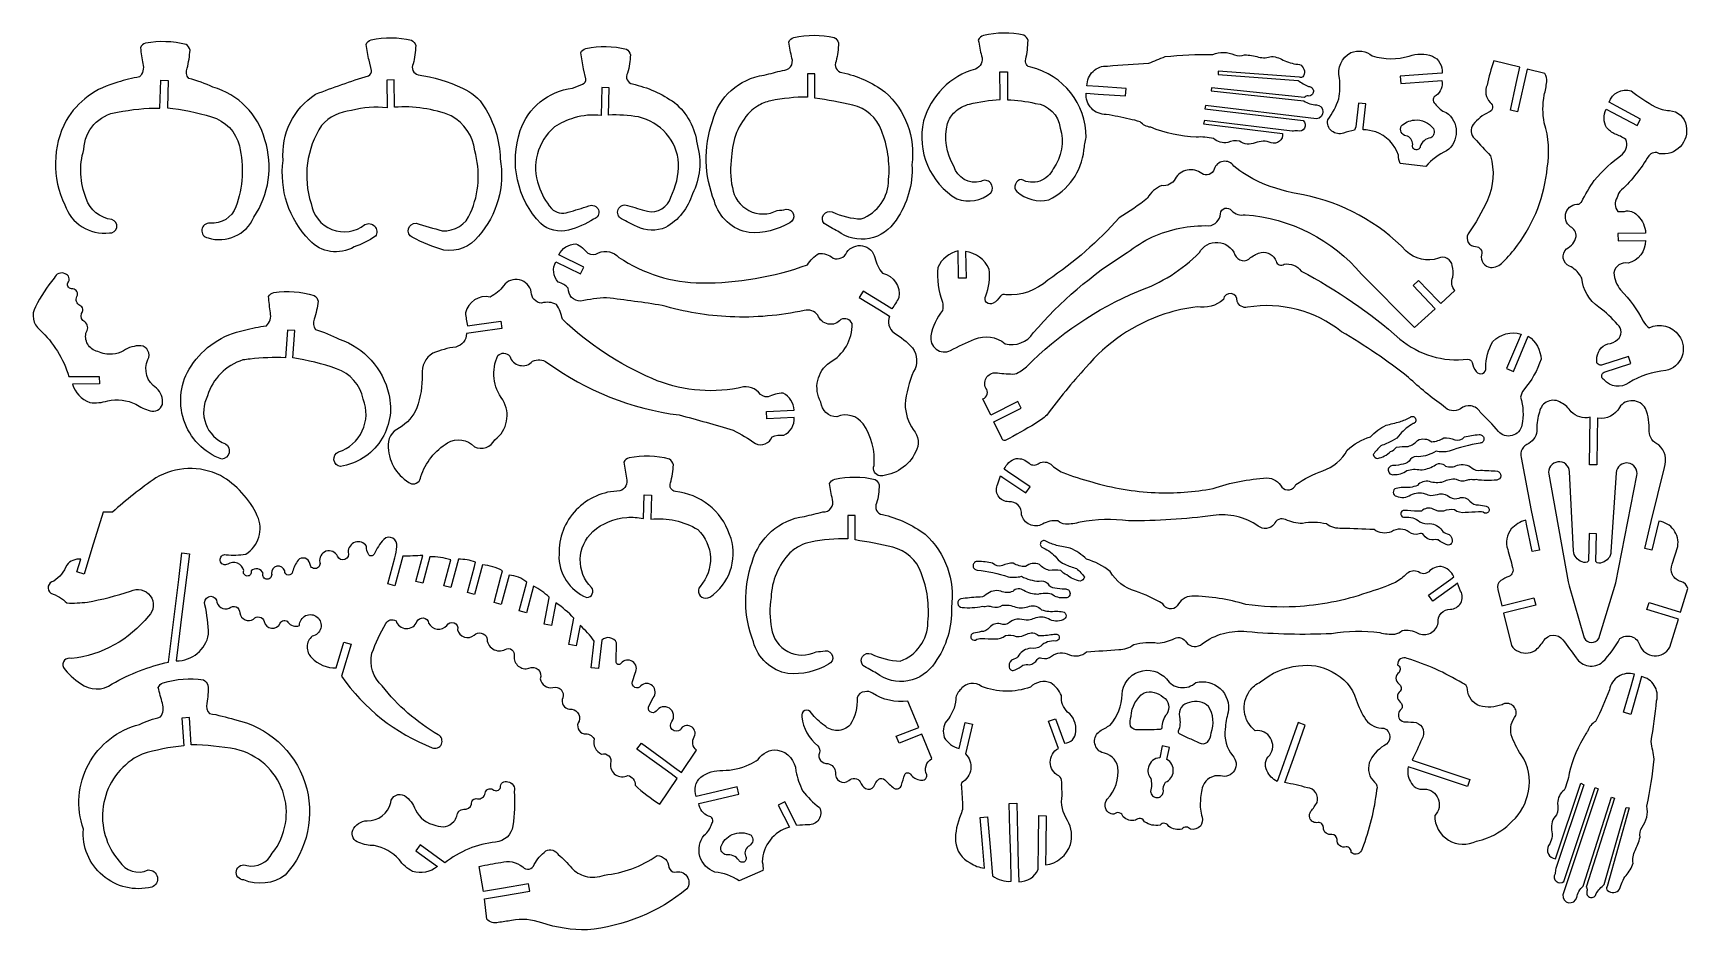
# Model space of a CAD drawing. Extents: x 0 to 337, y 0 to 183.
import ezdxf

# ---------------------------------------------------------------- set-up
doc = ezdxf.new("R2010")
doc.units = 0
doc.layers.add('WHITE', color=1, linetype='CONTINUOUS')

msp = doc.modelspace()

# ---------------------------------------------------------------- linework, layer by layer
at = {"layer": 'WHITE'}
for points in [[(138.92, 148.55, -0.17853), (138.51, 164.79, -0.304514), (149.07, 174.24, 0.004784), (152.81, 175.2, 0.250641), (154.45, 175.95, 0.250641), (154.73, 177.73, -0.012491), (154.09, 180.98, -0.232516), (155.14, 181.9, -0.110263), (163.37, 181.94, -0.187584), (164.23, 180.83, -0.053848), (163.75, 177.08, 0.248479), (163.73, 175.62, 0.248479), (164.93, 174.79, -0.102648), (173.71, 170.84, -0.249105), (179.2, 155.98, -0.169881), (175.96, 144.7, -0.210347), (170.52, 140.94, -0.210347), (164.08, 142.41, -0.006493), (161.32, 143.99, -0.347967), (161.21, 145.82, -0.347967), (162.96, 146.35, 0.098077), (168.88, 144.92, 0.314106), (174.45, 152.96, 0.119114), (172.98, 162.97, 0.252359), (167.14, 168.13, 0.022217), (159.42, 169.53), (159.42, 174.52), (157.91, 174.52), (157.91, 169.78, 0.047114), (150.4, 169.02, 0.083304), (147.71, 167.93, 0.054975), (146.19, 166.76, 0.185734), (142.44, 157.6, 0.092432), (142.59, 151.34, 0.242266), (145.96, 146.64, 0.242266), (151.75, 146.66, 0.030838), (153.55, 146.89, -0.368404), (155.08, 145.84, -0.368404), (154.29, 144.16, -0.153555), (146.03, 142.15, -0.293142), (138.92, 148.55)], [(188.35, 149.01, 0.273702), (195.27, 150.28, 0.367008), (195.24, 152.27, 0.367008), (193.27, 152.57, -0.40619), (187.75, 155.67, -0.198913), (186.44, 164.39, -0.112909), (187.96, 166.72, -0.13873), (190.95, 168.33, -0.047935), (197.18, 169.25), (197.18, 170.05), (197.16, 174.91), (198.67, 174.92), (198.69, 169.99), (198.69, 169.2, -0.052813), (204.35, 168.49, -0.345876), (209.46, 163.46, -0.235773), (207.99, 155.17, -0.21026), (205.26, 152.65, -0.21026), (201.56, 152.95, 0.2923), (200.29, 152.04, 0.2923), (200.58, 150.5, 0.237086), (207.14, 148.82, 0.258711), (214.27, 158.97, -0.023501), (214.72, 161.55, 0.347545), (203.47, 175.84, -0.225506), (202.54, 176.43, -0.225506), (202.41, 177.53, 0.053945), (202.88, 181.28, 0.188085), (202.01, 182.39, 0.110209), (193.79, 182.32, 0.232877), (192.74, 181.39, 0.012476), (193.39, 178.15, -0.41384), (192.16, 175.49, 0.259961), (181.59, 164.9, 0.325337), (188.35, 149.01)], [(6.46, 147.82, 0.35381), (15.55, 142.08, 0.390014), (17.06, 143.2, 0.390014), (16.06, 144.8, -0.292328), (10.82, 149.08, -0.172337), (10.36, 159.09, -0.364749), (17.23, 166.71, -0.045951), (25.87, 167.54), (26.05, 173.2), (27.56, 173.16), (27.38, 167.59, -0.043547), (36.39, 165.77, -0.26682), (42.08, 159.81, -0.145723), (41.34, 147.4, -0.338045), (36.08, 144.04, 0.409242), (34.41, 142.75, 0.409242), (35.67, 141.07, 0.382356), (45.03, 145.28, 0.22598), (47.28, 161.05, 0.259609), (36.68, 171.82, 0.037355), (31.73, 173.57, -0.277533), (31.4, 175.63, 0.053896), (32, 179.36, 0.187251), (31.18, 180.49, 0.1103), (22.95, 180.73, 0.231976), (21.88, 179.84, 0.012479), (22.4, 176.58, -0.256454), (21.7, 173.87, 0.039751), (17.31, 172.78, 0.200575), (6.73, 165, 0.237695), (6.46, 147.82)], [(56.37, 140.58, -0.23108), (50.99, 156.87, -0.274371), (57.6, 170.36, -0.015923), (68.37, 174.13, 0.289087), (69.02, 175.22), (68.51, 177.26, -0.012479), (67.89, 180.5, -0.233549), (68.95, 181.42, -0.110232), (77.18, 181.39, -0.187223), (78.02, 180.28, -0.053913), (77.51, 176.53, 0.246285), (77.45, 175.16, 0.246285), (78.54, 174.33, -0.072831), (87.54, 171.57, -0.16033), (92.01, 167.77, -0.135699), (95.25, 157.21, -0.226638), (90.83, 141.41, -0.270351), (83.78, 138.55, -0.042531), (77.32, 141.18, -0.354449), (76.55, 142.92, -0.354449), (78.09, 144.04, 0.012403), (83.44, 142.53, 0.335113), (89.2, 146.17, 0.174847), (90.07, 158.84, 0.243721), (85.26, 165.96, 0.111151), (73.7, 167.7), (73.64, 173.27), (72.13, 173.25), (72.19, 167.59, 0.091667), (64.95, 167.02, 0.200075), (58.81, 163.95, 0.227899), (56.69, 148.1, 0.267399), (60.93, 142.78, 0.267399), (67.66, 143.78, -0.346032), (69.67, 143.43, -0.346032), (69.8, 141.4, -0.061612), (65.46, 139.23, -0.35297), (56.37, 140.58)], [(103.5, 143.99, -0.27983), (99.34, 162.93, -0.290953), (109.99, 171.56, 0.007674), (112.06, 172.4, 0.288028), (112.72, 173.47), (112.23, 175.53, -0.012467), (111.67, 178.78, -0.23288), (112.74, 179.69, -0.110255), (120.97, 179.53, -0.187746), (121.8, 178.4, -0.053803), (121.23, 174.67, 0.246664), (121.14, 173.29, 0.246664), (122.22, 172.44, -0.102587), (130.78, 168.64, -0.195091), (135.38, 160.14, -0.192871), (134.44, 150.04, -0.196496), (128.96, 143.19, -0.214949), (123.13, 143.36, -0.011558), (120, 144.95, -0.391569), (119.32, 146.87, -0.391569), (121.18, 147.7, 0.006932), (125.25, 146.5, 0.39868), (130.03, 149.39, 0.119766), (131.63, 156.23, 0.333385), (123.43, 165.71, 0.05241), (117.35, 166.1), (117.49, 171.67), (115.98, 171.7), (115.84, 166.04, 0.095314), (110.33, 165.53, 0.075711), (106.32, 163.67, 0.31287), (103.11, 151.7, 0.099255), (105.68, 147.05, 0.290822), (109.14, 146.31, 0.009022), (113.29, 147.57, -0.210826), (114.45, 147.61, -0.210826), (115.26, 146.78, -0.210826), (115.2, 145.63, -0.210826), (114.3, 144.89, -0.083882), (109.19, 142.67, -0.252923), (103.5, 143.99)], [(214.72, 170.58), (217.2, 170.39), (222.76, 169.99), (222.87, 171.49), (217.23, 171.9), (214.9, 172.08, -0.208062), (216.13, 175, -0.208062), (219.1, 176.09, -0.011124), (227.48, 176.69, 0.007122), (230.82, 178.02, -0.025994), (240.53, 178.47, -0.206662), (244.97, 178.38, 0.177814), (247.04, 178.38, -0.067945), (249.87, 177.93, 0.15663), (252.53, 178.06, -0.106365), (255.23, 177.15, 0.085847), (258.25, 176.42, -0.214575), (259.15, 175.44, -0.214575), (259.02, 174.11, -0.21017), (258.67, 173.78, -0.21017), (258.2, 173.82), (241.64, 175.03), (241.64, 174.36), (257.93, 173.17, 0.064062), (260.07, 171.93, -0.207597), (260.79, 171.64, -0.207597), (261.07, 170.91, -0.207597), (260.73, 170.21, -0.207597), (259.98, 169.99, 0.274025), (259.24, 169.68), (240.29, 171.68), (240.2, 171.01), (259.14, 169.01, 0.163681), (261.67, 168.21, -0.390929), (263.02, 166.79, -0.390929), (261.71, 165.34), (239.06, 168.05), (238.96, 167.37), (259.01, 164.98, -0.361386), (259.27, 163.44, -0.361386), (257.81, 162.9, 0.005532), (256.74, 162.82), (238.88, 164.97), (238.69, 164.32), (254.8, 162.36, -0.258062), (254.14, 160.76, -0.258062), (252.44, 160.46, 0.207417), (249.19, 160.41, -0.244582), (245.99, 160.77, 0.148887), (243.6, 160.51, -0.234633), (240.72, 161.3, 0.073832), (237.17, 161.61, -0.089202), (227.9, 163.61, -0.186873), (225.73, 164.75, 0.0082), (223.57, 165.29, 0.017895), (218.83, 166.22, -0.212357), (215.8, 167.48, -0.212357), (214.72, 170.58)], [(263.98, 165.13, 0.07461), (266.26, 169.41, 0.066556), (266.41, 173.63, -0.351848), (268.72, 178.83, -0.277454), (273.05, 178.18, 0.151262), (280.61, 178.14, -0.167894), (285.32, 178.14, -0.304928), (287.35, 174.66), (284.34, 174.44), (278.78, 174.05), (278.89, 172.55), (284.54, 172.95), (287.26, 173.13, -0.275329), (286.12, 170.08, 0.295007), (285.49, 169.31, 0.295007), (285.93, 168.42, 0.171924), (288.15, 166.63, -0.241315), (290.2, 162.74, -0.241315), (288.24, 158.8, 0.121785), (284.02, 155.64), (278.76, 156.22, -0.077048), (278.39, 157.95, 0.231288), (273.77, 162.66, 0.087618), (271.2, 163.09), (271.24, 163.49), (271.74, 168.4), (270.24, 168.55), (269.74, 163.73), (269.45, 163, 0.017546), (267.21, 162.44, -0.269594), (264.81, 162.85, -0.269594), (263.98, 165.13)], [(292.6, 141.86, 0.264854), (292.65, 140.15, 0.264854), (294.14, 139.32, -0.232952), (295.17, 138.74, -0.232952), (295.34, 137.58, 0.202535), (295.71, 135.92, 0.202535), (297.15, 135.04, 0.236169), (299.7, 136.11, 0.036283), (302.67, 139.55, 0.137534), (308.76, 155.37, 0.117858), (308.15, 164.51, -0.099363), (308.15, 170.15, 0.008772), (308.69, 172.89, 0.096573), (308.29, 174.58), (304.63, 175.48), (302.71, 166.78), (301.24, 167.11), (302.44, 172.55), (303.16, 175.84), (297.87, 177.16, 0.028991), (296.48, 172.23, 0.297523), (297.08, 168.68, -0.304086), (297.62, 167.59, -0.304086), (296.82, 166.68, 0.112892), (293.66, 164.2, 0.395597), (293.94, 161.33, 0.009327), (297.15, 157.81, -0.180272), (296.55, 148.77, -0.051273), (292.6, 141.86)], [(320.33, 112.14, -0.294951), (319.86, 112.93, -0.294951), (320.39, 113.7), (325.78, 115.43), (325.32, 116.87), (320.02, 115.16, -0.303118), (319.11, 115.29, -0.303118), (318.89, 116.17, -0.351125), (321.13, 119.46, 0.152021), (323.08, 120.32, 0.22029), (323.8, 121.86, 0.22029), (323.08, 123.4, 0.063943), (319.3, 126.91, -0.220377), (315.78, 132.85, 0.025728), (315.53, 133.31, 0.154114), (313.28, 135.3, -0.255974), (312.02, 136.9, -0.255974), (312.69, 138.83, 0.222861), (314.65, 141.32, 0.299001), (313.48, 143.35, -0.335291), (312.6, 146.3, -0.335291), (315.19, 147.95, 0.086541), (315.73, 148.37, -0.034866), (318.31, 152.78, -0.05262), (324.1, 158.15, 0.327398), (324.77, 161.12, 0.085455), (322.58, 162.23, -0.115435), (320.85, 163.55, -0.255487), (320.77, 167.31), (322.08, 166.61), (327.09, 163.96), (327.79, 165.3), (322.87, 167.9), (321.35, 168.7, -0.404133), (325.86, 171.01, 0.027667), (330.76, 167.78, 0.09891), (333.66, 167.01, -0.358594), (337.08, 163.9, -0.246369), (335.86, 159.65, -0.246369), (331.67, 158.23, 0.386272), (329.44, 157.77, -0.066703), (323.91, 150.83, 0.181548), (322.99, 149.28, 0.330997), (323.15, 146.46, 0.094887), (324.92, 146.55, -0.265526), (327.26, 145.48, -0.189491), (328.82, 142.06), (323.16, 141.95), (323.19, 140.44), (328.76, 140.55, -0.353813), (325.23, 135.9, 0.203461), (323.37, 135.55, 0.203461), (322.34, 133.96, 0.150615), (323.72, 130.45, -0.079422), (328.29, 124.07, 0.101019), (329.53, 122.75, -0.362898), (335.61, 121.16, -0.254343), (336.2, 116.85, -0.254343), (332.9, 114.01, 0.10856), (325.37, 111.55, -0.403503), (320.33, 112.14)], [(279.93, 161.87, -0.232224), (278.97, 162.62, -0.232224), (278.97, 163.83, -0.174712), (281.66, 165.09, -0.258158), (285.53, 163.38, -0.395395), (285, 161.45, 0.301955), (282.86, 159.67, -0.209715), (282.49, 159.14, -0.209715), (281.85, 159.05, -0.209715), (281.35, 159.46, -0.209715), (281.32, 160.11, 0.355014), (279.93, 161.87)], [(183.07, 121.1, 0.284537), (184.15, 118.37, 0.284537), (187.07, 118.12, -0.024901), (191.95, 120.41, -0.283979), (198.19, 119.49, 0.32757), (203.94, 121.68, -0.077181), (223.07, 138.06, -0.059866), (228.28, 141.25, -0.115424), (239.71, 143.55, 0.387466), (242.11, 146, -0.318487), (243.02, 147.11, -0.318487), (244.37, 146.62, 0.245268), (247.16, 145.78, -0.201327), (270.89, 133.67), (281.65, 122.78), (285.93, 126.63), (281.43, 131.33), (282.52, 132.38), (286.44, 128.29), (287.02, 127.68), (289.94, 130.35, -0.305365), (289.49, 133.08, 0.127207), (289.39, 135.41, 0.241854), (288.36, 136.88, 0.241854), (286.57, 136.9, -0.283917), (280.01, 138.39, 0.151995), (259.08, 149.82, -0.05926), (250.07, 152.42, -0.065379), (244.85, 155.7, 0.287545), (242.64, 156.66, 0.287545), (240.82, 155.09, -0.238576), (239.79, 154, -0.238576), (238.3, 154.19, 0.218824), (235.35, 154.89, 0.218824), (232.89, 153.11, -0.31814), (230.13, 151.74, 0.170531), (227.26, 149.19, -0.037406), (221.47, 145.17, -0.064852), (206.91, 132.47, -0.208807), (198.35, 129.46, 0.338755), (197.25, 129.16, -0.135963), (195.78, 127.79, -0.357941), (194.43, 127.89, -0.357941), (194.27, 129.24, 0.127198), (194.92, 134.7, 0.26899), (190.12, 138.28), (190.23, 132.86), (188.72, 132.83), (188.62, 138.4, 0.232809), (184.47, 135.04, 0.102517), (185.42, 127.94, -0.113944), (185.43, 126.28, 0.121218), (183.07, 121.1)], [(107.08, 132.05, -0.325528), (106.61, 136.21), (111.61, 133.74), (112.27, 135.1), (107.2, 137.61, -0.274707), (110.64, 139.86, -0.122816), (113.13, 137.92, 0.271955), (115.29, 138.02, -0.3117), (119.45, 137.1, 0.146514), (136.3, 131.87, 0.088278), (157.91, 135.59, -0.110831), (160.21, 137.9, -0.180223), (163.12, 136.94, 0.405251), (165.93, 138.13, -0.296527), (169.15, 139.45, -0.296527), (171.66, 137.05, 0.119624), (173.22, 133.84, -0.402651), (176.54, 128.89, -0.036375), (175.1, 126.61), (173.46, 127.62), (169.24, 130.18), (168.46, 128.89), (172.6, 126.37), (174.66, 125.12, 0.340919), (175.56, 121.7, -0.072342), (179.32, 118.65, -0.300595), (179.55, 113.8, 0.083729), (177.83, 107.16, 0.154579), (179.46, 101.98, -0.335502), (179.94, 97.41, -0.275169), (172.66, 92.54, -0.216826), (171.59, 93.33, -0.216826), (171.47, 94.65, 0.177247), (169.24, 103.14, 0.360026), (163.92, 104.59, -0.40118), (160.65, 107.6, -0.386063), (162.44, 115.67, 0.279503), (167.01, 123.58, 0.203827), (166.05, 124.49, 0.203827), (164.72, 124.42, -0.269873), (162.11, 123.5, -0.269873), (160.03, 125.32, 0.286455), (157.26, 126.29, -0.06521), (142.14, 124.98, -0.060465), (128.26, 127.29, 0.010587), (116.95, 128.85, 0.039152), (111.66, 128.18, -0.211255), (109.82, 128.94, -0.211255), (109.14, 130.82, 0.129538), (107.08, 132.05)], [(197.53, 100.23), (195.92, 103.59), (201.48, 106.38), (200.8, 107.73), (195.26, 104.95), (193.67, 108.27, 0.245212), (194.54, 109.2, 0.245212), (194.28, 110.45, -0.281043), (194.51, 112.72, -0.281043), (196.64, 113.55, 0.040881), (200.18, 113.32, 0.101748), (202.58, 114.81, -0.097976), (225.37, 130.21, 0.115628), (237.81, 138.09, -0.290036), (241.59, 140.15, -0.290036), (245.07, 137.62, 0.261072), (246.51, 136.44, 0.261072), (248.27, 137.04, -0.11399), (250.44, 138.11, -0.354153), (253.46, 136.31, 0.242263), (254.12, 135.58, 0.242263), (255.1, 135.68, -0.301427), (258.56, 134.31, -0.059877), (278.71, 120.43, 0.207341), (292.52, 116.34, -0.335645), (293.43, 115.66, 0.136479), (294.29, 113.83, 0.356036), (295.58, 113.44, 0.356036), (296.23, 114.62, -0.127138), (297.65, 119.93, -0.269109), (303.43, 121.47), (302.66, 119.66), (300.46, 114.43), (301.85, 113.85), (304.89, 121.02, -0.232408), (307.49, 116.36, -0.102621), (303.95, 110.12, 0.114165), (303.33, 108.58, -0.121301), (303.59, 102.9, -0.284751), (301.58, 100.77, -0.284751), (298.78, 101.62, 0.024882), (295.1, 105.56, 0.21218), (293.23, 106.8, 0.21218), (291.06, 106.24, -0.362552), (287.63, 106.74, -0.033358), (280.46, 112.62, 0.035118), (266.81, 121.93, 0.210617), (247.65, 126.94, -0.39232), (245.53, 128.12, 0.409582), (244.31, 129.71, 0.409582), (242.71, 128.51, -0.231108), (237.34, 127.02, 0.048), (230.77, 125.55, 0.141224), (214.67, 114.62, 0.029521), (206.72, 104.96, -0.049858), (204.38, 103.22, -0.014764), (198.24, 99.77, -0.414559), (197.53, 100.23)], [(1.36, 122.31, -0.138009), (7.28, 112.78), (13.5, 112.84), (13.51, 111.32), (8.04, 111.28, 0.240094), (11.55, 107.51, 0.116784), (15.21, 107.88, -0.154592), (20.98, 107.18, 0.098875), (23.86, 105.84, 0.414312), (26.36, 107.13, 0.270566), (25.14, 110.44, -0.370752), (23.41, 116.28, 0.247326), (23.43, 118.05, 0.247326), (21.97, 119.08, 0.161614), (18.45, 118.03, -0.104632), (16.18, 117.35, -0.135619), (13.2, 117.91, -0.211536), (11.13, 119.41, -0.211536), (10.86, 121.94, 0.409889), (10.57, 123.93, -0.390427), (9.86, 125.64, 0.241539), (10.12, 126.54, 0.241539), (9.55, 127.28, -0.206437), (8.84, 128.07, -0.206437), (8.92, 129.12, 0.268686), (8.94, 130.13, 0.268686), (8.08, 130.65, -0.25334), (7.23, 131, -0.25334), (7.07, 131.9, 0.26285), (7.32, 132.97, 0.26285), (6.54, 133.73, 0.220143), (5.23, 133.81, 0.220143), (4.33, 132.86, 0.058973), (0.46, 127.04, 0.356102), (1.36, 122.31)], [(72.42, 98.34, 0.275346), (77.14, 90.95, 0.217624), (78.44, 91.24, 0.217624), (79.07, 92.41, -0.177128), (84.52, 99.28, -0.36032), (89.98, 98.48, 0.401333), (94.18, 99.92, 0.386005), (95.78, 108.04, -0.279555), (94.77, 117.11, -0.203385), (96.01, 117.56, -0.203385), (97.2, 116.97, 0.270464), (99.22, 115.08, 0.270464), (101.86, 115.91, -0.286476), (104.79, 115.68, 0.126679), (131.74, 104.97, -0.010596), (142.74, 101.85, -0.039179), (147.32, 99.12, 0.210872), (149.31, 99.08, 0.210872), (150.68, 100.53, -0.129376), (153.06, 100.82, 0.325179), (155.16, 104.45), (149.59, 104.19), (149.52, 105.7), (155.18, 105.97, 0.274257), (152.94, 109.4, 0.123087), (149.87, 108.63, -0.271531), (147.93, 109.59, 0.311441), (143.75, 110.41, -0.146561), (126.22, 112.38, -0.088272), (107.92, 124.47, 0.110902), (106.74, 127.5, 0.179985), (103.69, 127.79, -0.406232), (101.59, 130.01, 0.29643), (99.18, 132.51, 0.29643), (95.92, 131.32, -0.119556), (93.2, 129.01, 0.402646), (88.17, 125.8, 0.036374), (88.57, 123.14), (90.49, 123.4), (95.37, 124.06), (95.57, 122.56), (90.76, 121.92), (88.38, 121.59, -0.341231), (86.18, 118.81, 0.072367), (81.52, 117.54, 0.300598), (79.36, 113.19, -0.083662), (78.27, 106.42, -0.154472), (74.7, 102.33, 0.335488), (72.42, 98.34)], [(38.46, 95.95, -0.229911), (30.73, 103.93, -0.229911), (32.21, 114.94, -0.200593), (43.13, 122.25, -0.039689), (47.56, 123.13, 0.258091), (48.39, 125.82, -0.01246), (48, 129.09, -0.233572), (49.12, 129.94, -0.110219), (57.33, 129.34, -0.188022), (58.1, 128.17, -0.053901), (57.33, 124.47, 0.276312), (57.57, 122.4, -0.037405), (62.44, 120.43, -0.259817), (72.54, 109.19, -0.209757), (70.85, 99.68, -0.209757), (62.7, 94.48, -0.344387), (61.35, 95.79, -0.344387), (62.29, 97.42, 0.207781), (67.13, 101.72, 0.207781), (67.31, 108.19, 0.266745), (61.88, 114.4, 0.043575), (52.96, 116.61), (53.39, 122.16), (51.88, 122.28), (51.45, 116.63, 0.038141), (44.24, 116.37, 0.007765), (42.79, 116.19, 0.24911), (35.58, 108.87, 0.213406), (35.21, 103.15, 0.213406), (39.22, 99.06, -0.322868), (39.96, 97.23, -0.322868), (38.46, 95.95)], [(196.73, 90.91), (197.28, 92.55), (197.75, 92.23), (202.46, 89.09), (203.3, 90.35), (198.66, 93.44), (198, 93.89, -0.237255), (200.47, 96.06, -0.23484), (203.08, 95.11, 0.370486), (205.15, 95.16, -0.282648), (207.54, 94.91, 0.066576), (209.96, 93.21, 0.027609), (215.9, 91.33, 0.062751), (228.83, 89.14, 0.056403), (240.6, 89.98, -0.066069), (251.56, 92.14, -0.27244), (254.6, 90.23, 0.258207), (256.2, 89.71, 0.258207), (257.49, 90.79, -0.053297), (262.97, 93.61, 0.192965), (267.98, 97.8, -0.108701), (272.71, 100.51, -0.09992), (275.89, 102.87, -0.003437), (278.7, 103.59, 0.065454), (280.84, 104.55, -0.221714), (281.46, 104.63, -0.221714), (281.92, 104.21, -0.221714), (281.9, 103.59, -0.221714), (281.41, 103.2, 0.093604), (278.76, 101.04, -0.147288), (277.15, 99.69, -0.032111), (274.8, 98.67, 0.052073), (273.26, 96.88, 0.312626), (274.16, 96.11, 0.135664), (276.82, 97.49, 0.152584), (278, 98.42, -0.051121), (280.38, 98.56, 0.154022), (282.3, 99.79, -0.292794), (285.19, 99.5, 0.125663), (287.64, 100.28, -0.13878), (289.89, 99.91, 0.280304), (291.86, 100.48, -0.045333), (294.84, 100.96, -0.20244), (295.51, 100.79, -0.20244), (295.85, 100.2, -0.20244), (295.66, 99.54, -0.20244), (295.06, 99.22, 0.049137), (288.78, 97.59, -0.116491), (286.07, 97.57, -0.114589), (282.52, 96.42, 0.297868), (280.87, 95.93, -0.216716), (279.39, 94.94, -0.032183), (277.39, 94.64, 0.221806), (276.64, 94.42, 0.221806), (276.33, 93.7, 0.221806), (276.68, 93, 0.221806), (277.44, 92.81, 0.181337), (280.11, 93.65, -0.126695), (282.89, 93.77, 0.124499), (285.69, 94.63, -0.406746), (288, 94.56, 0.214914), (290.43, 94.71, -0.252476), (293.43, 94.15, 0.231395), (295.11, 93.7, -0.006302), (298.6, 93.52, -0.365512), (299.28, 92.55, -0.365512), (298.44, 91.71, -0.068741), (294.31, 91.78, -0.080476), (293.21, 91.8, 0.026333), (292.25, 91.61, -0.24091), (290.23, 91.83, 0.14782), (287.52, 91.31, -0.151905), (284.72, 91.4, 0.2845), (282.29, 90.6, -0.123478), (279.29, 90.2, -0.005683), (277.93, 90.01, 0.338446), (277.34, 89.18, 0.338446), (277.98, 88.39, 0.247849), (280.96, 88.68, -0.206564), (283.84, 88.9, 0.020914), (285.01, 88.55, 0.062888), (286.83, 88.88, -0.226427), (288.89, 88.23, 0.249466), (290.77, 88.04, -0.315696), (292.99, 87.39, 0.227053), (294.76, 86.63, -0.006541), (296.31, 86.37, -0.209351), (296.8, 86.05, -0.209351), (296.89, 85.48, -0.209351), (296.53, 85.02, -0.209351), (295.95, 84.98, 0.172421), (294.74, 85.23, -0.013492), (292.03, 85.06, -0.199763), (289.85, 85.62, 0.141893), (287.63, 85.39, -0.186685), (285.5, 85.77, 0.314761), (283.09, 85.35, -0.026133), (280.23, 85.47, 0.032946), (279.35, 85.52, 0.381342), (278.9, 84.66, 0.381342), (279.69, 84.11, -0.221048), (282.75, 83.2, 0.192187), (284.84, 82.82, -0.23186), (287.26, 81.5, 0.221253), (288.34, 80.77, -0.378808), (289.37, 79.38, -0.291703), (289.01, 78.58, -0.291703), (288.13, 78.58, -0.083624), (286.53, 79.48, 0.110817), (285.23, 79.48, -0.22904), (283.55, 80.53, 0.402494), (282.63, 80.75, -0.274454), (280.62, 81.08, 0.309669), (276.97, 81.17, -0.261847), (273.43, 81.62, 0.003538), (266.85, 81.84, -0.175333), (263.74, 82.75, 0.103164), (258.83, 82.85, -0.102371), (255.41, 83.65, 0.415777), (253.04, 82.7, -0.41842), (249.83, 82.33, 0.188272), (240.63, 84.46, -0.032965), (223.39, 83.37, 0.078012), (213.54, 83.12, -0.074577), (210.5, 82.71, -0.185103), (208.97, 83.38, 0.179867), (205.83, 82.68, -0.228878), (203.23, 82.62, -0.228878), (201.56, 84.63, 0.219131), (200.88, 86.56, 0.219131), (198.97, 87.29, -0.26636), (196.81, 88.46, -0.26636), (196.73, 90.91)], [(304.87, 56.47, 0.122581), (306.5, 57.12, 0.065807), (308.06, 58.97, -0.248862), (309.94, 60.08, -0.248862), (311.92, 59.15, 0.005387), (314.66, 55.49, 0.215665), (317.15, 53.83, 0.215665), (320.04, 54.61, 0.073202), (323.55, 59.37, -0.251518), (325.94, 59.78, -0.251518), (327.6, 58.01, 0.289184), (330.55, 55.87, 0.289184), (333.75, 57.61), (335.51, 63.31), (334.41, 63.65), (329.09, 65.31), (329.54, 66.76), (335.95, 64.76), (337.43, 69.56, 0.269903), (336.01, 71, -0.218035), (334.31, 72.38, -0.218035), (334.25, 74.57), (335.36, 78.16, 0.20382), (334.54, 81.55, 0.20382), (331.53, 83.31), (330.1, 77.39), (328.63, 77.74), (329.97, 83.24), (331.3, 88.75), (332.63, 94.26, 0.311057), (331.48, 98.87, -0.287048), (329.52, 101.63, 0.116021), (328.79, 106.28, 0.259042), (326.19, 107.88, 0.259042), (323.47, 106.52, -0.321771), (319.07, 104.31), (318.98, 104.32), (318.93, 100.38), (318.87, 94.81), (317.36, 94.83), (317.47, 104.49, -0.244442), (313.6, 105.6, 0.152644), (311.58, 107.44, 0.26237), (308.86, 107.74, 0.26237), (307.2, 105.57, 0.102639), (306.65, 102.08, -0.262436), (305, 99.15, 0.397071), (303.42, 96.27), (305.46, 85.49), (306.03, 82.9), (307.15, 77.44), (305.68, 77.14), (304.54, 82.68), (304.36, 83.53, 0.141951), (301.42, 81.73, 0.261258), (300.69, 77.56, -0.005002), (301.67, 73.9, -0.402516), (300.91, 72.06, 0.054415), (299.28, 71.19, 0.373635), (298.69, 69.39), (299.49, 66.04), (306.03, 67.68), (306.4, 66.21), (300.9, 64.84), (299.85, 64.57), (301.43, 57.97, 0.280537), (304.87, 56.47)], [(107.24, 76.55, 0.318259), (112.92, 67.75, 0.285393), (114.03, 68.48, 0.285393), (113.86, 69.8, -0.203376), (111.57, 75.56, -0.203376), (114.12, 81.2, -0.162681), (121.05, 84.09, -0.071884), (124.44, 83.85), (124.61, 88.69), (126.12, 88.64), (125.94, 83.72, -0.165831), (135.55, 81.59, -0.401931), (136, 70.01, 0.297015), (135.79, 68.45, 0.297015), (137.14, 67.63, 0.192737), (138.75, 68.4, 0.327686), (142.03, 80.62, 0.290528), (130.96, 89.37, -0.22672), (130.04, 90, -0.22672), (129.96, 91.11, 0.053828), (130.58, 94.83, 0.187472), (129.76, 95.97, 0.110288), (121.54, 96.23, 0.233323), (120.46, 95.34, 0.012475), (120.98, 92.08, -0.414199), (119.64, 89.48, 0.418264), (107.24, 76.55)], [(313.22, 70.15), (316.26, 59.54, 0.268759), (317.73, 58.59, 0.268759), (319.29, 59.39), (322.75, 70.76), (327.03, 92.6, 0.208738), (326.7, 94.27, 0.208738), (325.26, 95.16, 0.208738), (323.61, 94.71, 0.208738), (322.83, 93.2), (321.74, 77.08, -0.317885), (319.97, 74.89, -0.401028), (318.66, 75.1), (318.81, 80.76), (317.3, 80.8), (317.16, 75.23, -0.40242), (315.85, 75.05, -0.319029), (314.11, 77.27), (313.3, 93.4, 0.208874), (312.54, 94.93, 0.208874), (310.9, 95.41, 0.208874), (309.43, 94.54, 0.208874), (309.08, 92.87), (312.99, 70.96), (313.22, 70.15)], [(6.2, 53.5, 0.106658), (9.69, 50.25, 0.333176), (16.12, 50.13, -0.076001), (27.64, 54.6), (28.37, 60.55), (29.03, 65.99), (29.69, 71.41), (30.35, 76.84), (31.86, 76.66), (30.35, 64.33), (29.59, 58.15), (29.19, 54.85, 0.364816), (35.79, 60.29, 0.045828), (35.05, 66.27, -0.408799), (35.77, 67.92, -0.408799), (37.43, 67.23, 0.253392), (38.27, 65.71, 0.253392), (40, 65.59, -0.307331), (41.41, 65.84, -0.307331), (42.16, 64.62, 0.260342), (43.21, 63.21, 0.260342), (44.95, 63.37, -0.284795), (46.19, 63.78, -0.284795), (47.11, 62.85, 0.324723), (48.62, 61.5, 0.324723), (50.38, 62.51, -0.260249), (51.11, 63.07, -0.260249), (51.97, 62.74, 0.35816), (54.31, 62.04, -0.292385), (55.58, 64.06, -0.292385), (57.94, 63.76, -0.292385), (58.66, 61.49, -0.292385), (56.9, 59.88, 0.214334), (55.87, 57.71, 0.214334), (56.81, 55.49, 0.217941), (61.81, 53.42), (63.39, 58.66), (64.84, 58.22), (62.88, 51.74, 0.149572), (81.38, 37.13, 0.402499), (83.26, 37.87, 0.402499), (82.6, 39.78, -0.09479), (71.18, 49.72, -0.272256), (69.1, 56.4, -0.048246), (71.93, 62.45, -0.205139), (72.84, 63.18, -0.205139), (74, 63.02, 0.320485), (76.08, 61.41, 0.320485), (78.27, 62.85, -0.331022), (79.58, 63.59, -0.331022), (80.66, 62.56, 0.250788), (82.37, 61.31, 0.250788), (84.35, 62.05, -0.38751), (85.84, 62.61, -0.38751), (86.54, 61.18, 0.257327), (87.94, 59.69, 0.257327), (89.94, 60.08, -0.252456), (91.4, 60.5, -0.252456), (92.54, 59.51, 0.26243), (93.75, 57.27, 0.26243), (96.29, 57.15, -0.31224), (97.64, 57.1, -0.31224), (98.07, 55.83, 0.243306), (98.94, 53.79, 0.243306), (101.1, 53.32, -0.315231), (103, 53.06, -0.315231), (103.4, 51.18, 0.207688), (104.32, 49.73, 0.207688), (106, 49.4, -0.28349), (107.65, 48.99, -0.28349), (108.02, 47.33, 0.251125), (108.1, 45.8, 0.251125), (109.41, 45.02, -0.252853), (111.03, 44.32, -0.252853), (111.33, 42.57, 0.251292), (111.15, 40.99, 0.251292), (112.37, 39.97, -0.33083), (114.39, 38.94, 0.343354), (115.89, 35.83, -0.289364), (117.41, 35.46, -0.289364), (117.73, 33.93, 0.284171), (118.75, 31.63, 0.284171), (121.26, 31.5, -0.360581), (122.75, 29.49, 0.046799), (127.77, 25.62), (131.36, 30.86), (130.1, 31.78), (127.65, 33.56), (123.14, 36.83), (124.04, 38.06), (128.62, 34.73), (130.81, 33.13), (132.21, 32.11), (135.29, 36.61, -0.386238), (134.83, 39.37, 0.407238), (134.11, 41.48, 0.407238), (131.98, 40.81, -0.396521), (130.33, 40.83, -0.396521), (130.26, 42.48, 0.203778), (130.58, 43.93, 0.203778), (129.76, 45.17, 0.203778), (128.29, 45.44, 0.203778), (127.08, 44.58, -0.3868), (125.82, 44.47, -0.3868), (125.59, 45.72), (126.41, 47.33, 0.401183), (126.32, 49.74, 0.401183), (123.91, 49.76, -0.384753), (122.68, 49.44, -0.384753), (122.23, 50.62), (122.75, 52.35, 0.401377), (122.25, 54.71, 0.401377), (119.87, 54.32, -0.358146), (119.22, 54.12, -0.358146), (118.89, 54.72), (118.99, 58.53, 0.238834), (117.61, 59.56, 0.238834), (115.96, 59.05), (115.29, 53.26), (113.79, 53.43), (114.42, 58.87, 0.059646), (111.53, 62.05), (110.76, 57.89), (109.27, 58.17), (110.27, 63.54, 0.052985), (106.6, 66.68), (105.73, 62.02), (104.24, 62.29), (105.25, 67.68), (105.25, 67.8, 0.065797), (102.03, 70.1), (100.58, 64.66), (99.12, 65.04), (100.68, 70.89, 0.148032), (97.06, 72.33), (95.46, 66.33), (94, 66.72), (95.41, 72), (95.7, 73.22, 0.111305), (91.64, 74.4), (90.04, 68.39), (88.58, 68.79), (89.99, 74.07), (90.19, 74.95, 0.103987), (86.74, 75.54), (85.2, 69.78), (83.75, 70.16), (85.16, 75.45, 0.073891), (80.93, 76.06), (79.49, 70.66), (78.03, 71.05), (79.44, 76.33, -0.006373), (75.38, 76.17), (73.77, 70.17), (72.32, 70.56), (73.73, 75.85, 0.093176), (74.15, 78.16, 0.326915), (73.36, 79.85, 0.326915), (71.5, 79.6, 0.071257), (69.52, 76.59, -0.254952), (69.01, 76.24, -0.254952), (68.44, 76.47, -0.153018), (67.99, 78.22, 0.335027), (65.67, 79.03, 0.335027), (64.26, 77.01, -0.410339), (63.59, 75.52, -0.410339), (62.09, 76.17, 0.384455), (59.72, 77.17, 0.384455), (58.48, 74.91, -0.212309), (58.32, 74.08, -0.212309), (57.59, 73.65, -0.212309), (56.79, 73.9, -0.212309), (56.44, 74.67, 0.277105), (55.45, 75.75, 0.277105), (54.03, 75.39, 0.058108), (52.89, 73.04, -0.414211), (52.04, 72.32, -0.414211), (51.32, 73.17, 0.386087), (49.72, 74.12, 0.386087), (48.61, 72.63, -0.241777), (48.47, 71.83, -0.241777), (47.73, 71.48, -0.241777), (47.01, 71.88, -0.241777), (46.92, 72.69, 0.248776), (45.82, 73.58, 0.248776), (44.46, 73.17, -0.241456), (44.32, 72.44, -0.241456), (43.66, 72.13, -0.241456), (43.02, 72.5, -0.241456), (42.94, 73.23, 0.250572), (41.67, 74.76, 0.250572), (39.68, 74.55, -0.247278), (38.72, 74.52, -0.247278), (38.14, 75.29, -0.247278), (38.45, 76.21, -0.247278), (39.38, 76.47, 0.058955), (43.36, 76.59, 0.383782), (45.71, 84.43, 0.155311), (38.21, 92.6, 0.254293), (25.03, 92.13, 0.032061), (16.18, 85.15), (14.27, 85.15), (11.96, 77.78), (10.39, 72.54), (8.94, 72.98), (9.72, 75.57, 0.249881), (6.85, 74.37, -0.151166), (4.21, 71.08, 0.302515), (3.09, 70.05, 0.302515), (3.61, 68.62, -0.11745), (6.91, 66.64, 0.038423), (11.07, 66.82, 0.033454), (19.85, 69.04, -0.372883), (23.89, 68.09, -0.372883), (23.53, 63.96, -0.19743), (7.82, 55.3, 0.309526), (6.39, 54.96, 0.309526), (6.2, 53.5)], [(146.88, 58.72, -0.178574), (146.64, 74.97, -0.304469), (157.3, 84.29, 0.004771), (161.05, 85.21, 0.250886), (162.7, 85.95, 0.250886), (163, 87.74, -0.012469), (162.4, 90.98, -0.232519), (163.46, 91.89, -0.110256), (171.68, 91.84, -0.188149), (172.54, 90.72, -0.053952), (172.01, 86.98, 0.247901), (171.98, 85.52, 0.247901), (173.17, 84.68, -0.102684), (181.91, 80.64, -0.249098), (187.24, 65.71, -0.169861), (183.87, 54.47, -0.210212), (178.4, 50.77, -0.210212), (171.97, 52.31, -0.0065), (169.22, 53.92, -0.347745), (169.13, 55.75, -0.347745), (170.89, 56.26, 0.098196), (176.79, 54.78, 0.314018), (182.46, 62.75, 0.119124), (181.09, 72.78, 0.252345), (175.31, 78, 0.022239), (167.6, 79.48), (167.65, 84.47), (166.14, 84.48), (166.1, 79.74, 0.047118), (158.57, 79.06, 0.065728), (156.4, 78.31, 0.072337), (154.34, 76.85, 0.185845), (150.49, 67.73, 0.092415), (150.58, 61.47, 0.242272), (153.9, 56.74, 0.242272), (159.68, 56.69, 0.030903), (161.49, 56.9, -0.368596), (163.01, 55.83, -0.368596), (162.2, 54.16, -0.153629), (153.92, 52.25, -0.29304), (146.88, 58.72)], [(192.19, 59.09, -0.171428), (193.39, 59.4, 0.013508), (196.11, 59.34, 0.200162), (198.26, 59.98, -0.142104), (200.49, 59.84, 0.186027), (202.6, 60.31, -0.314756), (205.03, 59.99, 0.026138), (207.89, 60.23, -0.033074), (208.76, 60.3, -0.380093), (209.25, 59.47, -0.380093), (208.48, 58.89, 0.221123), (205.46, 57.85, -0.192414), (203.39, 57.4, 0.232477), (201.02, 55.97, -0.220854), (199.97, 55.2, 0.379971), (199, 53.76, 0.290799), (199.4, 52.99, 0.290799), (200.27, 53.02, 0.083807), (201.83, 53.98, -0.110322), (203.13, 54.04, 0.228799), (204.77, 55.15, -0.406665), (205.68, 55.41, 0.273934), (207.67, 55.83, -0.310042), (211.31, 56.06, 0.261826), (214.83, 56.66, -0.003538), (221.4, 57.15, 0.175741), (224.47, 58.19, -0.103159), (229.37, 58.48, 0.102235), (232.76, 59.42, -0.415855), (235.17, 58.57, 0.419081), (238.39, 58.32, -0.188242), (247.49, 60.82, 0.032966), (264.77, 60.44, -0.077992), (274.61, 60.6, 0.07461), (277.67, 60.31, 0.184849), (279.16, 61.04, -0.179699), (282.33, 60.47, 0.228362), (284.93, 60.52, 0.228362), (286.52, 62.6, -0.218683), (287.12, 64.55, -0.218683), (289, 65.36, 0.265685), (291.1, 66.62, 0.265685), (291.09, 69.07), (290.48, 70.68), (290.02, 70.35), (285.44, 67.01), (284.55, 68.24), (289.06, 71.51), (289.71, 71.99, 0.23778), (287.15, 74.06, 0.234868), (284.58, 73.01, -0.371526), (282.51, 72.98, 0.28153), (280.13, 72.62, -0.066529), (277.78, 70.83, -0.027621), (271.93, 68.7, -0.070789), (257.42, 65.88, -0.04841), (247.3, 66.35, 0.066046), (236.26, 68.06, 0.272858), (233.3, 66.03, -0.259281), (231.72, 65.44, -0.259281), (230.38, 66.47, 0.053262), (224.8, 69.06, -0.192674), (219.63, 73.04, 0.10881), (214.79, 75.56, 0.099931), (211.5, 77.79, 0.003433), (208.68, 78.39, -0.06549), (206.5, 79.26, 0.221585), (205.88, 79.33, 0.221585), (205.43, 78.89, 0.221585), (205.48, 78.26, 0.221585), (205.98, 77.9, -0.093639), (208.71, 75.84, 0.146756), (210.38, 74.56, 0.032173), (212.77, 73.64, -0.05219), (214.39, 71.91, -0.311237), (213.52, 71.1, -0.135694), (210.8, 72.37, -0.152911), (209.58, 73.26, 0.051067), (207.2, 73.29, -0.154663), (205.23, 74.46, 0.291708), (202.36, 74.05, -0.125686), (199.88, 74.73, 0.139029), (197.64, 74.26, -0.28086), (195.65, 74.75, 0.045303), (192.65, 75.11, 0.203923), (191.99, 74.91, 0.203923), (191.67, 74.3, 0.203923), (191.89, 73.65, 0.203923), (192.51, 73.35, -0.049126), (198.85, 71.99, 0.116325), (201.55, 72.08, 0.114589), (205.15, 71.08, -0.298394), (206.82, 70.65, 0.216271), (208.34, 69.72, 0.032141), (210.35, 69.5, -0.222005), (211.11, 69.31, -0.222005), (211.45, 68.6, -0.222005), (211.13, 67.89, -0.222005), (210.37, 67.68, -0.181166), (207.68, 68.41, 0.12701), (204.89, 68.4, -0.12448), (202.05, 69.16, 0.406679), (199.75, 68.99, -0.215319), (197.32, 69.04, 0.25258), (194.34, 68.36, -0.231997), (192.68, 67.84, 0.006294), (189.2, 67.52, 0.366158), (188.56, 66.52, 0.366158), (189.43, 65.72, 0.068865), (193.57, 65.96, 0.080303), (194.65, 66.03, -0.026356), (195.62, 65.87, 0.240456), (197.64, 66.17, -0.14774), (200.36, 65.76, 0.152043), (203.16, 65.97, -0.285182), (205.62, 65.27, 0.123181), (208.63, 64.99, 0.005682), (209.99, 64.85, -0.339919), (210.63, 64.05, -0.339919), (210.02, 63.23, -0.24749), (207.03, 63.4, 0.206396), (204.14, 63.51, -0.020958), (202.99, 63.11, -0.062963), (201.15, 63.37, 0.226462), (199.12, 62.63, -0.250491), (197.24, 62.36, 0.317051), (195.05, 61.63, -0.227265), (193.32, 60.8, 0.006529), (191.78, 60.48, 0.208445), (191.31, 60.13, 0.208445), (191.24, 59.56, 0.208445), (191.62, 59.12, 0.208445), (192.19, 59.09)], [(285.8, 23.33, 0.2607), (288.59, 18.32, 0.2607), (294.32, 18.08, 0.041056), (296.57, 18.75, 0.107274), (301.62, 22.13, 0.16761), (304.91, 28.28, 0.213977), (303.42, 35.67, -0.055874), (301.42, 39.75, -0.238473), (302.37, 43.7, 0.303459), (301.69, 45.76, 0.303459), (299.53, 45.91, -0.156937), (294.96, 45.68, -0.297999), (292.5, 48.99, 0.347217), (291.47, 50.28, 0.063983), (280.21, 55.32, 0.272686), (278.85, 55.26, 0.272686), (278.24, 54.04, -0.214686), (278.73, 53.33, -0.214686), (278.53, 52.5, 0.252322), (277.91, 51.3, 0.252322), (278.57, 50.12, -0.414071), (278.76, 48.65, 0.233774), (278.21, 47.55, 0.233774), (278.76, 46.45, -0.201538), (279.17, 45.75, -0.201538), (278.96, 44.97, 0.397907), (278.64, 42.99, 0.262296), (279.84, 42.39, -0.043675), (282.03, 42.25, -0.234536), (283.44, 40.84, -0.234536), (283.16, 38.86, -0.015209), (281.18, 34.57), (292.99, 30.66), (292.51, 29.22), (282.12, 32.67), (280.41, 33.23, 0.190991), (280.85, 30.23, 0.352916), (283.67, 28.72, -0.302579), (286.53, 26.73, -0.302579), (285.8, 23.33)], [(10.25, 20.56, -0.209194), (11.3, 33.73, -0.209194), (21.7, 41.9, -0.039686), (25.95, 43.41, 0.257963), (26.38, 46.19, -0.012485), (25.53, 49.38, -0.232856), (26.52, 50.37, -0.110202), (34.72, 50.96, -0.187412), (35.66, 49.91, -0.053942), (35.43, 46.13, 0.276458), (35.96, 44.12, -0.037425), (41.07, 42.86, -0.269192), (55.43, 30.02, -0.269192), (51.41, 11.17, -0.26424), (42.95, 10.19, -0.228207), (41.75, 10.76, -0.228207), (41.45, 12.06, -0.228207), (42.28, 13.1, -0.228207), (43.61, 13.1, 0.332786), (48.77, 15.62, 0.256829), (50.9, 28.26, 0.256829), (41.37, 36.82, 0.043551), (32.23, 37.73), (31.86, 43.29), (30.35, 43.19), (30.72, 37.53, 0.045929), (22.22, 35.85, 0.032149), (20.64, 34.98, 0.217912), (14.3, 25.19, 0.217912), (17.56, 14, 0.383464), (23.47, 12.21, -0.373769), (25.34, 10.78, -0.373769), (24.19, 8.72, -0.240605), (14.2, 11.08, -0.240605), (10.25, 20.56)], [(191.05, 13.64, 0.111972), (193.99, 12.59), (193.57, 17.45), (193.1, 22.9), (194.6, 23.03), (195.14, 16.84), (195.64, 11.02, 0.181228), (199.47, 9.9), (199.34, 14.84), (199.2, 20.31), (199.06, 25.77), (200.57, 25.82), (200.73, 19.6), (200.89, 13.39), (200.99, 9.82, 0.309114), (204.94, 12.36), (205.01, 17.83), (205.09, 23.31), (206.6, 23.28), (206.51, 17.07), (206.46, 13.23, 0.282276), (211.55, 17.39, 0.18819), (210.95, 22.31, -0.1883), (209.81, 27.43, 0.017301), (209.74, 30.14, 0.276423), (209.13, 31.4, -0.276902), (207.42, 34.18, -0.276902), (209.07, 37), (207.05, 42.54), (208.47, 43.05), (210.29, 38.05, 0.397866), (212.63, 40.43, 0.257796), (210.95, 44.41, -0.237267), (209.71, 47.76, 0.129355), (207.55, 50.34, 0.30036), (203.35, 49.49, -0.183483), (193.39, 49.63, 0.414818), (189.22, 49.09, 0.197434), (188.14, 47.05, -0.169877), (186.24, 42.57, 0.242724), (185.81, 39.24, 0.208695), (188.83, 36.98), (190.09, 42.3), (191.57, 41.95), (190.13, 35.9, -0.232556), (191.2, 32.78, -0.232556), (189.39, 30.03, 0.293122), (189.3, 29.33, -0.012216), (189.53, 24.94, -0.063365), (189.2, 23.49, 0.123936), (188.1, 18.04, 0.257194), (191.05, 13.64)], [(219.31, 23.93, -0.203345), (218.58, 25.23, -0.203345), (219.01, 26.66, 0.228495), (221.2, 33.18, 0.318326), (217.91, 36.17, -0.268743), (216.46, 38.25, -0.268743), (217.55, 40.54, 0.007817), (219.62, 41.75, 0.168466), (222.05, 48, -0.305461), (225.51, 52.63, -0.305461), (231.1, 51.16, 0.218599), (233.94, 49.41, 0.218599), (237.12, 50.43, -0.255352), (242.06, 49.19, -0.255352), (243.69, 44.35, 0.064018), (243.1, 40.95, 0.212774), (244.61, 35.5, -0.340868), (244.95, 32.49, -0.340868), (242.13, 31.39, 0.350958), (238.51, 29.33, 0.0791), (238.04, 26.22, 0.102659), (238.38, 22.97, -0.235582), (238.02, 21.12, -0.217756), (236, 20.5, 0.233482), (235.14, 20.95, 0.233482), (234.26, 20.54, -0.193801), (231.62, 21.06, 0.259691), (230.79, 21.72, 0.259691), (229.79, 21.37, -0.20075), (226.65, 22.02, 0.260198), (225.82, 22.69, 0.260198), (224.81, 22.34, -0.239844), (222.27, 23.03, 0.285195), (221.49, 23.88, 0.285195), (220.38, 23.56, -0.140509), (219.31, 23.93)], [(253.7, 30.27, -0.190999), (251.6, 32.46, -0.352524), (252.15, 35.61, 0.302483), (252.34, 39.09, 0.302483), (249.21, 40.61, -0.405359), (248.07, 48.7, -0.125975), (250.31, 50.56, -0.149003), (258, 53.82, -0.167638), (264.87, 52.62, -0.214055), (269.77, 46.9, 0.055863), (271.76, 42.82, 0.238451), (275.46, 41.14, -0.303906), (276.67, 39.34, -0.303906), (275.46, 37.54, 0.15706), (272.47, 34.08, 0.298061), (273.55, 30.11, -0.347848), (273.94, 28.5, -0.063996), (271, 16.52, -0.273261), (270.11, 15.49, -0.273261), (268.78, 15.76, 0.214124), (268.52, 16.58, 0.214124), (267.74, 16.93, -0.253116), (266.41, 17.18, -0.253116), (265.89, 18.43, 0.414185), (264.84, 19.47, -0.233261), (263.64, 19.73, -0.233261), (263.11, 20.84, 0.201736), (262.81, 21.59, 0.201736), (262.07, 21.9, -0.397032), (260.31, 22.86, -0.26331), (260.57, 24.19, 0.043563), (261.81, 25.99, 0.23401), (261.56, 27.97, 0.23401), (259.84, 28.97, 0.01521), (255.23, 30.05), (257.32, 35.9), (259.41, 41.76), (257.98, 42.27), (256.15, 37.11), (254.31, 31.96), (253.7, 30.27)], [(314.77, 6.59, -0.163616), (316.06, 8.91), (321.82, 27.06), (322.46, 26.83), (316.7, 8.68, -0.27567), (316.85, 7.88, 0.208075), (316.92, 7.11, 0.208075), (317.54, 6.63, 0.208075), (318.3, 6.76, 0.208075), (318.73, 7.41, -0.06407), (320.38, 9.26), (324.82, 24.98), (325.48, 24.85), (320.96, 8.86, 0.210834), (320.83, 8.41, 0.210834), (321.07, 8, 0.21401), (322.35, 7.6, 0.21401), (323.49, 8.29, -0.085935), (324.82, 11.11, 0.106564), (326.25, 13.57, -0.156417), (326.65, 16.19, 0.06797), (327.67, 18.88, -0.178177), (328.09, 20.91, 0.206413), (329.08, 25.24, 0.025971), (330.58, 34.83, -0.00713), (329.95, 38.37, 0.011122), (331.05, 46.71, 0.208106), (330.58, 49.84, 0.208106), (327.97, 51.63), (327.33, 49.39), (325.79, 43.94), (324.33, 44.35), (325.85, 49.71), (326.53, 52.11, 0.212424), (323.28, 51.67, 0.212424), (321.44, 48.96, -0.026115), (318.61, 42.49, 0.186687), (317.05, 40.6, 0.00682), (316.65, 39.99, 0.082352), (313.23, 31.92, -0.073808), (312.21, 28.51, 0.234755), (310.85, 25.84, -0.149207), (310.63, 23.44, 0.24449), (309.64, 20.38, -0.207194), (309.03, 17.19, 0.258284), (308.98, 15.46, 0.258284), (310.42, 14.5), (315.57, 29.88), (316.18, 29.56), (310.48, 12.51, -0.00556), (310.34, 11.44, 0.360434), (310.58, 9.9, 0.360434), (312.14, 9.85), (318.52, 29), (319.15, 28.78), (311.94, 7.13, 0.391852), (313.11, 5.55, 0.391852), (314.77, 6.59)], [(160.33, 36.12, 0.263187), (160.58, 34.52, 0.263187), (162.07, 33.92, -0.314114), (163.63, 32.11, 0.310011), (164.41, 30.33, 0.310011), (166.35, 30.42, -0.232659), (167.58, 30.87, -0.232659), (168.68, 30.17, 0.1956), (169.77, 28.81, 0.385624), (171.46, 29.26, -0.098421), (172.43, 30.75, -0.333697), (173.66, 30.62, 0.033241), (175.53, 28.88, 0.235631), (176.47, 28.81, 0.235631), (177.09, 29.52, -0.025482), (177.74, 31.65, -0.284173), (178.3, 32.05, -0.284173), (178.9, 31.72, 0.192109), (180.98, 30.55, 0.277108), (181.9, 30.7, 0.277108), (182.21, 31.59, -0.389104), (183.26, 34.91), (181.19, 39.9), (176.57, 38.09), (176.01, 39.49), (180.61, 41.29), (178.38, 46.64, -0.181087), (171.13, 48.27, 0.211063), (169.58, 48.53, 0.339334), (168.03, 47.3, -0.154916), (166.6, 41.8, -0.41891), (161.36, 41.67, -0.075515), (158.71, 44.19, 0.390756), (157.38, 44.7, 0.390756), (156.77, 43.42, 0.20532), (160.01, 37.53, -0.286872), (160.33, 36.12)], [(223.79, 41.54, -0.154799), (223.91, 43.57, -0.233813), (226.53, 48.34, -0.266082), (230.42, 47.45, -0.212093), (231.55, 45.89, -0.212093), (231.15, 44, 0.16001), (230.17, 41.17, -0.399267), (229.66, 40.84, -0.013147), (225.31, 40.78, -0.296797), (223.79, 41.54)], [(233.83, 39.97, 0.005532), (235.49, 39.18, 0.007614), (237.79, 38.16, 0.297276), (239.49, 38.24, 0.154918), (240.19, 40.15, 0.23417), (239.71, 45.57, 0.26491), (235.8, 46.33, 0.212344), (234.13, 45.35, 0.212344), (233.74, 43.45, -0.160094), (233.49, 40.48, 0.403481), (233.83, 39.97)], [(227.88, 28.23, 0.414214), (229.21, 26.97, 0.414214), (230.47, 28.29, -0.169878), (230.9, 30.11, 0.285847), (232.5, 32.33, 0.285847), (231.21, 34.75), (231.73, 37.19), (230.25, 37.5), (229.74, 35.09, 0.319251), (227.42, 33.18, 0.239585), (227.9, 30.88, -0.116653), (227.88, 28.23)], [(139, 11.79, -0.241231), (135.98, 14.98, -0.241231), (136.81, 19.3, 0.171617), (138.39, 21.66, 0.294775), (138.56, 22.64, 0.294775), (137.73, 23.19, -0.276043), (135.75, 25.79), (138.4, 26.4), (143.93, 27.67), (143.59, 29.14), (138.16, 27.89), (135.21, 27.22, -0.304219), (136.14, 31.13, -0.167876), (140.64, 32.51, 0.109226), (146.02, 33.71, 0.041439), (147.86, 34.76, -0.277258), (151.8, 36.66, -0.351625), (155.54, 32.36, 0.06649), (156.92, 28.38, 0.074624), (160.34, 24.95, -0.269945), (160.22, 22.51, -0.269945), (158.04, 21.42, 0.017562), (155.74, 21.3), (153.26, 26.09), (151.91, 25.4), (154.24, 20.93, 0.333351), (148.68, 13.85, -0.076901), (148.83, 12.1), (143.97, 10, 0.121888), (139, 11.79)], [(66.43, 17.79, -0.414222), (65.17, 20.3, -0.270382), (68.1, 22.26, 0.370463), (72.92, 25.97, -0.247432), (73.95, 27.42, -0.247432), (75.72, 27.39, -0.161984), (77.96, 24.47, 0.243413), (82.15, 21.3, 0.326328), (85.78, 22.08, 0.10233), (86.41, 23.18, -0.409561), (87.82, 24.63, 0.389719), (89.39, 25.6, -0.240798), (89.7, 26.48, -0.240798), (90.59, 26.74, 0.206378), (91.63, 26.96, 0.206378), (92.19, 27.86, -0.26915), (92.76, 28.69, -0.26915), (93.77, 28.6, 0.253099), (94.66, 28.4, 0.253099), (95.32, 29.03, -0.262509), (95.74, 30.04, -0.262509), (96.82, 30.2, -0.219569), (97.92, 29.49, -0.219569), (98.1, 28.2, -0.058996), (97.82, 21.21, -0.355609), (94.31, 17.91, 0.137985), (83.93, 13.67), (78.93, 17.36), (78.03, 16.15), (82.43, 12.9, -0.239889), (77.38, 11.91, -0.116893), (74.63, 14.35, 0.154423), (69.55, 17.18, -0.099072), (66.43, 17.79)], [(141.33, 15.27, -0.39416), (140.25, 16.96, -0.200054), (142.54, 19.42, -0.232001), (146.39, 19.32, -0.232823), (146.75, 18.16, -0.232823), (146.05, 17.16, 0.35566), (145.24, 15.07, -0.209426), (145.4, 14.44, -0.209426), (145.04, 13.9, -0.209426), (144.41, 13.8, -0.209426), (143.9, 14.19, 0.302094), (141.33, 15.27)], [(92.5, 2.18), (92.07, 6.34), (95.7, 6.96), (101.28, 7.92), (101.03, 9.41), (95.54, 8.46), (91.85, 7.83), (90.99, 12.93, -0.026563), (95.39, 13.74, -0.247702), (99.83, 12.85, 0.266222), (101.15, 12.41, 0.266222), (102.19, 13.33, -0.101001), (104.54, 16.1, -0.399833), (107.07, 15.36, -0.055335), (109.83, 12.61, 0.136721), (112.58, 10.95, 0.168724), (116.49, 11.19, 0.129728), (127.24, 15.16, -0.406986), (129.61, 12.71, 0.291312), (130.86, 11.77, -0.320679), (133.31, 10.93, -0.320679), (133.3, 8.34, -0.148571), (113.02, 0, -0.080694), (103.72, 1.41, 0.136465), (97.56, 1.93, -0.01107), (94.85, 1.5, -0.263512), (92.5, 2.18)]]:
    msp.add_lwpolyline(points, format="xyb", close=True, dxfattribs=at)

doc.saveas('drawing.dxf')
